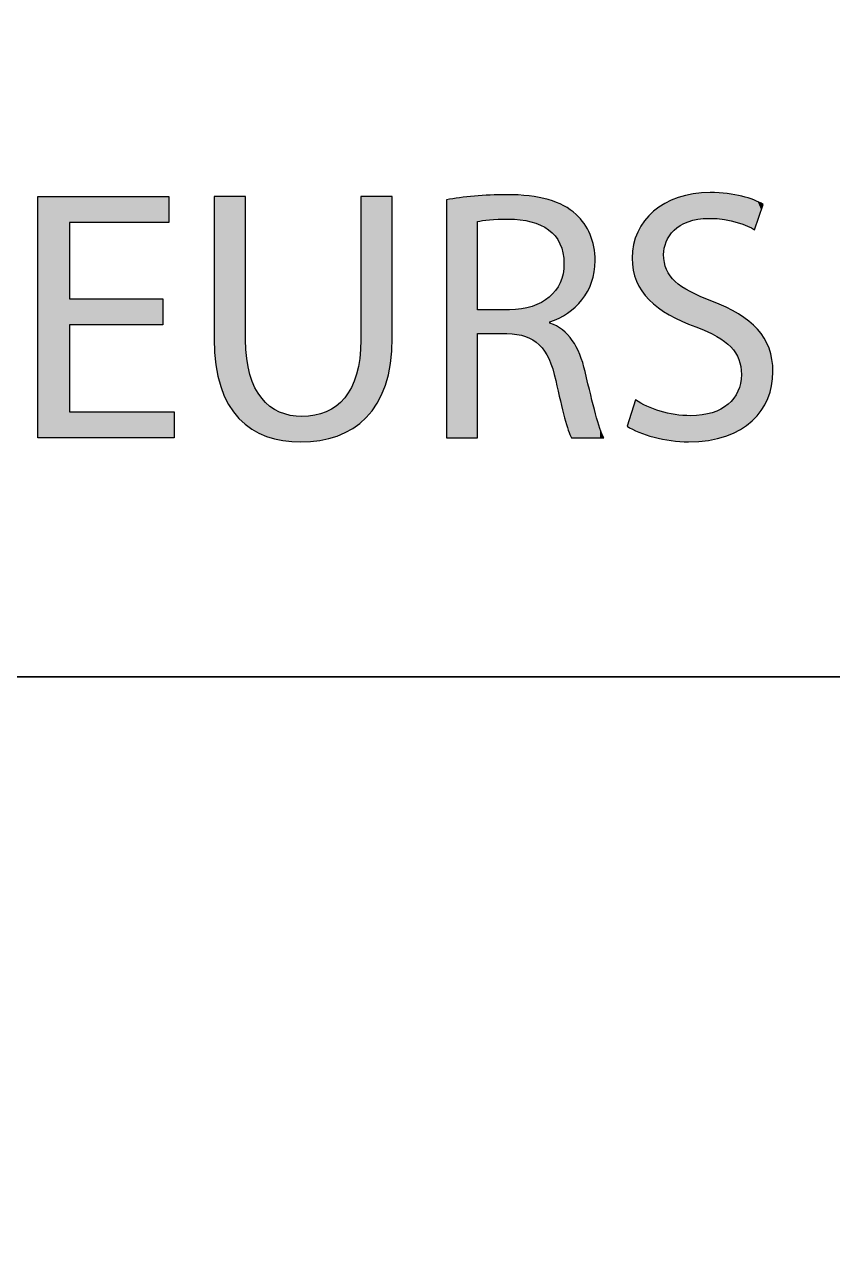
# Model space of a CAD drawing. Extents: x 0 to 360, y -268 to 0.
# Drawn here: x 184 to 190.76, y -200.81 to -190.54 of the extents above; entities that cross this region are included whole.
import ezdxf

# ---------------------------------------------------------------- set-up
doc = ezdxf.new("R2010")
doc.units = 0
doc.layers.add('LAYER_1', color=7, linetype='CONTINUOUS')

# ---------------------------------------------------------------- blocks, each defined once
blk = doc.blocks.new('*U298')
at = {"layer": 'LAYER_1', "color": 250, "extrusion": (0, 0, -1)}
for points in [[(-184.111, -194), (-184.111, -191.979), (-184.375, -194)], [(-184.375, -194), (-184.111, -191.979), (-184.375, -191.979)], [(-185.158, -192.198), (-185.158, -191.979), (-185.206, -192.198)], [(-185.206, -192.198), (-185.158, -191.979), (-185.206, -191.979)], [(-185.158, -194), (-185.158, -193.781), (-185.206, -194)], [(-185.206, -194), (-185.158, -193.781), (-185.206, -193.781)], [(-185.206, -194), (-185.206, -193.781), (-185.251, -194)], [(-185.251, -194), (-185.206, -193.781), (-185.251, -193.781)]]:
    blk.add_solid(points, dxfattribs=at)
at = {"layer": 'LAYER_1', "color": 250}
for points in [[(184.375, -192.198), (184.375, -191.979), (185.158, -192.198)], [(185.158, -192.198), (184.375, -191.979), (185.158, -191.979)], [(184.375, -193.053), (184.375, -192.837), (185.158, -193.053)], [(185.158, -193.053), (184.375, -192.837), (185.158, -192.837)], [(184.375, -194), (184.375, -193.781), (185.158, -194)], [(185.158, -194), (184.375, -193.781), (185.158, -193.781)]]:
    blk.add_solid(points, dxfattribs=at)
blk = doc.blocks.new('*U299')
at = {"layer": 'LAYER_1', "color": 250}
for points in [[(185.586, -193.17), (185.586, -191.979), (185.6, -193.388)], [(185.6, -193.388), (185.6, -191.979), (185.642, -193.57)], [(185.642, -193.57), (185.642, -191.979), (185.671, -193.649)], [(185.671, -193.649), (185.671, -191.979), (185.707, -193.72)], [(185.707, -193.72), (185.707, -191.979), (185.748, -193.782)], [(185.748, -193.782), (185.748, -191.979), (185.794, -193.838)], [(185.794, -193.838), (185.794, -191.979), (185.845, -193.885)], [(185.845, -193.885), (185.845, -191.979), (185.85, -193.889)], [(185.85, -193.889), (185.85, -193.179), (185.859, -193.896)], [(186.813, -193.872), (186.805, -193.313), (186.813, -193.179)], [(185.859, -193.896), (185.859, -193.335), (185.886, -193.915)], [(186.804, -193.88), (186.778, -193.466), (186.804, -193.334)], [(186.805, -193.879), (186.804, -193.334), (186.805, -193.313)], [(185.886, -193.915), (185.886, -193.469), (185.901, -193.926)], [(186.778, -193.898), (186.747, -193.548), (186.778, -193.466)], [(185.901, -193.926), (185.901, -193.508), (185.928, -193.939)], [(185.928, -193.939), (185.928, -193.579), (185.985, -193.967)], [(186.735, -193.926), (186.678, -193.666), (186.735, -193.577)], [(186.747, -193.921), (186.735, -193.577), (186.747, -193.548)], [(185.985, -193.967), (185.985, -193.668), (186.024, -193.987)], [(186.678, -193.954), (186.616, -193.725), (186.678, -193.666)], [(186.024, -193.987), (186.024, -193.707), (186.054, -193.994)], [(186.054, -193.994), (186.054, -193.736), (186.134, -194.015)], [(186.134, -194.015), (186.134, -193.783), (186.162, -194.022)], [(186.523, -194.008), (186.471, -193.798), (186.523, -193.782)], [(186.607, -193.986), (186.523, -193.782), (186.607, -193.734)], [(186.616, -193.984), (186.607, -193.734), (186.616, -193.725)], [(186.162, -194.022), (186.162, -193.792), (186.224, -194.026)], [(186.224, -194.026), (186.224, -193.811), (186.312, -194.033)], [(186.428, -194.024), (186.321, -193.82), (186.428, -193.811)], [(186.471, -194.021), (186.428, -193.811), (186.471, -193.798)]]:
    blk.add_solid(points, dxfattribs=at)
at = {"layer": 'LAYER_1', "color": 250, "extrusion": (0, 0, -1)}
for points in [[(-185.6, -193.388), (-185.586, -191.979), (-185.6, -191.979)], [(-185.642, -193.57), (-185.6, -191.979), (-185.642, -191.979)], [(-185.671, -193.649), (-185.642, -191.979), (-185.671, -191.979)], [(-185.707, -193.72), (-185.671, -191.979), (-185.707, -191.979)], [(-185.748, -193.782), (-185.707, -191.979), (-185.748, -191.979)], [(-185.794, -193.838), (-185.748, -191.979), (-185.794, -191.979)], [(-185.845, -193.885), (-185.794, -191.979), (-185.845, -191.979)], [(-185.85, -193.889), (-185.845, -191.979), (-185.85, -191.979)], [(-186.813, -193.872), (-186.813, -191.979), (-186.859, -193.83)], [(-186.859, -193.83), (-186.813, -191.979), (-186.859, -191.979)], [(-186.859, -193.83), (-186.859, -191.979), (-186.907, -193.773)], [(-186.907, -193.773), (-186.859, -191.979), (-186.907, -191.979)], [(-186.907, -193.773), (-186.907, -191.979), (-186.95, -193.709)], [(-186.95, -193.709), (-186.907, -191.979), (-186.95, -191.979)], [(-186.95, -193.709), (-186.95, -191.979), (-186.988, -193.638)], [(-186.988, -193.638), (-186.95, -191.979), (-186.988, -191.979)], [(-186.988, -193.638), (-186.988, -191.979), (-187.019, -193.559)], [(-187.019, -193.559), (-186.988, -191.979), (-187.019, -191.979)], [(-187.019, -193.559), (-187.019, -191.979), (-187.044, -193.472)], [(-187.044, -193.472), (-187.019, -191.979), (-187.044, -191.979)], [(-187.044, -193.472), (-187.044, -191.979), (-187.062, -193.376)], [(-187.062, -193.376), (-187.044, -191.979), (-187.062, -191.979)], [(-187.062, -193.376), (-187.062, -191.979), (-187.077, -193.161)], [(-187.077, -193.161), (-187.062, -191.979), (-187.077, -191.979)], [(-185.859, -193.896), (-185.85, -193.179), (-185.859, -193.335)], [(-185.886, -193.915), (-185.859, -193.335), (-185.886, -193.469)], [(-186.804, -193.88), (-186.804, -193.334), (-186.805, -193.879)], [(-186.805, -193.879), (-186.805, -193.313), (-186.813, -193.872)], [(-185.901, -193.926), (-185.886, -193.469), (-185.901, -193.508)], [(-186.778, -193.898), (-186.778, -193.466), (-186.804, -193.88)], [(-185.928, -193.939), (-185.901, -193.508), (-185.928, -193.579)], [(-185.985, -193.967), (-185.928, -193.579), (-185.985, -193.668)], [(-186.735, -193.926), (-186.735, -193.577), (-186.747, -193.921)], [(-186.747, -193.921), (-186.747, -193.548), (-186.778, -193.898)], [(-186.024, -193.987), (-185.985, -193.668), (-186.024, -193.707)], [(-186.678, -193.954), (-186.678, -193.666), (-186.735, -193.926)], [(-186.054, -193.994), (-186.024, -193.707), (-186.054, -193.736)], [(-186.134, -194.015), (-186.054, -193.736), (-186.134, -193.783)], [(-186.162, -194.022), (-186.134, -193.783), (-186.162, -193.792)], [(-186.523, -194.008), (-186.523, -193.782), (-186.607, -193.986)], [(-186.607, -193.986), (-186.607, -193.734), (-186.616, -193.984)], [(-186.616, -193.984), (-186.616, -193.725), (-186.678, -193.954)], [(-186.224, -194.026), (-186.162, -193.792), (-186.224, -193.811)], [(-186.312, -194.033), (-186.224, -193.811), (-186.312, -193.819)], [(-186.312, -194.033), (-186.312, -193.819), (-186.321, -194.032)], [(-186.321, -194.032), (-186.312, -193.819), (-186.321, -193.82)], [(-186.321, -194.032), (-186.321, -193.82), (-186.428, -194.024)], [(-186.428, -194.024), (-186.428, -193.811), (-186.471, -194.021)], [(-186.471, -194.021), (-186.471, -193.798), (-186.523, -194.008)]]:
    blk.add_solid(points, dxfattribs=at)
blk = doc.blocks.new('*U300')
at = {"layer": 'LAYER_1', "color": 250}
for points in [[(187.763, -194), (187.53, -192.006), (187.763, -191.976)], [(187.79, -194), (187.763, -191.976), (187.79, -191.975)], [(187.832, -192.181), (187.79, -191.975), (187.832, -191.973)], [(187.889, -192.174), (187.832, -191.973), (187.889, -191.971)], [(187.961, -192.17), (187.889, -191.971), (187.961, -191.967)], [(188.03, -192.169), (187.961, -191.967), (188.03, -191.964)], [(188.048, -192.168), (188.048, -191.965), (188.057, -192.169)], [(188.057, -192.169), (188.057, -191.966), (188.108, -192.172)], [(188.108, -192.172), (188.108, -191.968), (188.12, -192.172)], [(188.12, -192.172), (188.12, -191.969), (188.147, -192.174)], [(188.147, -192.174), (188.147, -191.971), (188.157, -192.175)], [(188.157, -192.175), (188.157, -191.971), (188.192, -192.18)], [(188.192, -192.18), (188.192, -191.973), (188.194, -192.181)], [(188.194, -192.181), (188.194, -191.973), (188.203, -192.183)], [(188.203, -192.183), (188.203, -191.974), (188.222, -192.187)], [(188.222, -192.187), (188.222, -191.975), (188.237, -192.19)], [(188.237, -192.19), (188.237, -191.977), (188.246, -192.193)], [(188.246, -192.193), (188.246, -191.979), (188.254, -192.195)], [(188.254, -192.195), (188.254, -191.981), (188.278, -192.203)], [(188.278, -192.203), (188.278, -191.985), (188.287, -192.206)], [(188.287, -192.206), (188.287, -191.987), (188.307, -192.214)], [(188.307, -192.214), (188.307, -191.991), (188.317, -192.218)], [(188.317, -192.218), (188.317, -191.993), (188.324, -192.222)], [(188.324, -192.222), (188.324, -191.994), (188.351, -192.236)], [(188.351, -192.236), (188.351, -192), (188.352, -192.237)], [(188.352, -192.237), (188.352, -192), (188.358, -192.241)], [(188.358, -192.241), (188.358, -192.001), (188.381, -192.256)], [(188.381, -192.256), (188.381, -192.005), (188.384, -192.258)], [(188.384, -192.258), (188.384, -192.007), (188.389, -192.262)], [(188.389, -192.262), (188.389, -192.008), (188.39, -192.263)], [(188.39, -192.263), (188.39, -192.009), (188.396, -192.268)], [(188.396, -192.268), (188.396, -192.011), (188.413, -192.282)], [(188.413, -192.282), (188.413, -192.018), (188.418, -192.287)], [(188.418, -192.287), (188.418, -192.02), (188.419, -192.289)], [(188.419, -192.289), (188.419, -192.02), (188.439, -192.31)], [(188.439, -192.31), (188.439, -192.028), (188.442, -192.315)], [(188.442, -192.315), (188.442, -192.03), (188.444, -192.317)], [(188.444, -192.317), (188.444, -192.03), (188.451, -192.326)], [(188.451, -192.326), (188.451, -192.033), (188.461, -192.341)], [(188.461, -192.341), (188.461, -192.037), (188.464, -192.345)], [(188.464, -192.345), (188.464, -192.038), (188.473, -192.362)], [(188.473, -192.362), (188.473, -192.042), (188.479, -192.375)], [(188.479, -192.375), (188.479, -192.044), (188.481, -192.379)], [(188.481, -192.379), (188.481, -192.045), (188.494, -192.412)], [(188.494, -192.412), (188.494, -192.05), (188.495, -192.416)], [(188.495, -192.416), (188.495, -192.05), (188.5, -192.434)], [(188.5, -192.434), (188.5, -192.052), (188.505, -192.452)], [(188.505, -192.452), (188.505, -192.054), (188.505, -192.456)], [(188.505, -192.456), (188.505, -192.054), (188.511, -192.496)], [(188.511, -192.496), (188.511, -192.057), (188.511, -192.496)], [(188.511, -192.496), (188.511, -192.057), (188.511, -192.499)], [(188.511, -192.499), (188.511, -192.057), (188.513, -192.543)], [(188.513, -192.973), (188.511, -192.585), (188.513, -192.543)], [(188.5, -192.981), (188.495, -192.664), (188.5, -192.646)], [(188.505, -192.978), (188.5, -192.646), (188.505, -192.628)], [(188.511, -192.974), (188.505, -192.626), (188.511, -192.587)], [(188.505, -192.978), (188.505, -192.628), (188.505, -192.626)], [(188.511, -192.974), (188.511, -192.586), (188.511, -192.585)], [(188.511, -192.974), (188.511, -192.587), (188.511, -192.586)], [(188.444, -193.009), (188.442, -192.766), (188.444, -192.763)], [(188.451, -193.006), (188.444, -192.763), (188.451, -192.754)], [(188.461, -193.002), (188.451, -192.754), (188.461, -192.738)], [(188.464, -193), (188.461, -192.738), (188.464, -192.734)], [(188.473, -192.997), (188.464, -192.734), (188.473, -192.717)], [(188.479, -192.993), (188.473, -192.717), (188.479, -192.704)], [(188.481, -192.992), (188.479, -192.704), (188.481, -192.7)], [(188.494, -192.984), (188.481, -192.7), (188.494, -192.667)], [(188.495, -192.984), (188.494, -192.667), (188.495, -192.664)], [(188.324, -193.241), (188.317, -192.87), (188.324, -192.866)], [(188.351, -193.273), (188.324, -192.866), (188.351, -192.85)], [(188.324, -193.241), (188.324, -192.866), (188.351, -193.273)], [(188.352, -193.274), (188.351, -192.85), (188.352, -192.849)], [(188.351, -193.273), (188.351, -192.85), (188.352, -193.274)], [(188.358, -193.286), (188.352, -192.849), (188.358, -192.845)], [(188.352, -193.274), (188.352, -192.849), (188.358, -193.286)], [(188.381, -193.326), (188.358, -192.845), (188.381, -192.828)], [(188.358, -193.286), (188.358, -192.845), (188.381, -193.326)], [(188.384, -193.332), (188.381, -192.828), (188.384, -192.826)], [(188.381, -193.326), (188.381, -192.828), (188.384, -193.332)], [(188.389, -193.34), (188.384, -192.826), (188.389, -192.822)], [(188.384, -193.332), (188.384, -192.826), (188.389, -193.34)], [(188.389, -193.34), (188.389, -192.822), (188.39, -193.343)], [(188.39, -193.343), (188.389, -192.822), (188.39, -192.822)], [(188.396, -193.36), (188.39, -192.822), (188.396, -192.816)], [(188.39, -193.343), (188.39, -192.822), (188.396, -193.36)], [(188.413, -193.021), (188.396, -192.816), (188.413, -192.799)], [(188.418, -193.02), (188.413, -192.799), (188.418, -192.795)], [(188.419, -193.019), (188.418, -192.795), (188.419, -192.793)], [(188.439, -193.011), (188.419, -192.793), (188.439, -192.77)], [(188.442, -193.009), (188.439, -192.77), (188.442, -192.766)], [(188.036, -193.125), (188.036, -192.927), (188.048, -193.126)], [(188.048, -193.126), (188.048, -192.927), (188.057, -193.127)], [(188.108, -193.132), (188.057, -192.927), (188.108, -192.925)], [(188.057, -193.127), (188.057, -192.927), (188.108, -193.132)], [(188.12, -193.133), (188.108, -192.925), (188.12, -192.924)], [(188.108, -193.132), (188.108, -192.925), (188.12, -193.133)], [(188.147, -193.14), (188.12, -192.924), (188.147, -192.921)], [(188.12, -193.133), (188.12, -192.924), (188.147, -193.14)], [(188.157, -193.142), (188.147, -192.921), (188.157, -192.92)], [(188.147, -193.14), (188.147, -192.921), (188.157, -193.142)], [(188.192, -193.151), (188.157, -192.92), (188.192, -192.913)], [(188.157, -193.142), (188.157, -192.92), (188.192, -193.151)], [(188.192, -193.151), (188.192, -192.913), (188.194, -193.152)], [(188.194, -193.152), (188.192, -192.913), (188.194, -192.913)], [(188.203, -193.156), (188.194, -192.913), (188.203, -192.911)], [(188.194, -193.152), (188.194, -192.913), (188.203, -193.156)], [(188.222, -193.165), (188.203, -192.911), (188.222, -192.906)], [(188.203, -193.156), (188.203, -192.911), (188.222, -193.165)], [(188.237, -193.172), (188.222, -192.906), (188.237, -192.902)], [(188.222, -193.165), (188.222, -192.906), (188.237, -193.172)], [(188.246, -193.176), (188.237, -192.902), (188.246, -192.899)], [(188.237, -193.172), (188.237, -192.902), (188.246, -193.176)], [(188.254, -193.18), (188.246, -192.899), (188.254, -192.897)], [(188.246, -193.176), (188.246, -192.899), (188.254, -193.18)], [(188.278, -193.198), (188.254, -192.897), (188.278, -192.887)], [(188.254, -193.18), (188.254, -192.897), (188.278, -193.198)], [(188.287, -193.205), (188.278, -192.887), (188.287, -192.884)], [(188.278, -193.198), (188.278, -192.887), (188.287, -193.205)], [(188.307, -193.22), (188.287, -192.884), (188.307, -192.875)], [(188.287, -193.205), (188.287, -192.884), (188.307, -193.22)], [(188.317, -193.232), (188.307, -192.875), (188.317, -192.87)], [(188.307, -193.22), (188.307, -192.875), (188.317, -193.232)], [(188.317, -193.232), (188.317, -192.87), (188.324, -193.241)], [(188.396, -193.36), (188.396, -193.038), (188.413, -193.405)], [(188.413, -193.405), (188.413, -193.046), (188.418, -193.417)], [(188.418, -193.417), (188.418, -193.048), (188.419, -193.421)], [(188.419, -193.421), (188.419, -193.048), (188.439, -193.497)], [(188.439, -193.497), (188.439, -193.057), (188.442, -193.511)], [(188.442, -193.511), (188.442, -193.059), (188.444, -193.518)], [(188.444, -193.518), (188.444, -193.059), (188.451, -193.545)], [(188.451, -193.545), (188.451, -193.062), (188.461, -193.589)], [(188.461, -193.589), (188.461, -193.069), (188.464, -193.6)], [(188.464, -193.6), (188.464, -193.071), (188.473, -193.638)], [(188.473, -193.638), (188.473, -193.077), (188.479, -193.667)], [(188.479, -193.667), (188.479, -193.081), (188.481, -193.675)], [(188.481, -193.675), (188.481, -193.082), (188.494, -193.729)], [(188.494, -193.729), (188.494, -193.091), (188.495, -193.734)], [(188.495, -193.734), (188.495, -193.092), (188.5, -193.754)], [(188.5, -193.754), (188.5, -193.095), (188.505, -193.774)], [(188.505, -193.774), (188.505, -193.099), (188.505, -193.776)], [(188.505, -193.776), (188.505, -193.1), (188.511, -193.801)], [(188.511, -193.801), (188.511, -193.105), (188.511, -193.802)], [(188.511, -193.802), (188.511, -193.105), (188.511, -193.802)], [(188.511, -193.802), (188.511, -193.105), (188.513, -193.811)], [(188.513, -193.811), (188.513, -193.107), (188.518, -193.831)], [(188.518, -193.831), (188.518, -193.111), (188.544, -193.917)], [(188.544, -193.917), (188.544, -193.135), (188.544, -193.917)], [(188.544, -193.917), (188.544, -193.135), (188.549, -193.935)], [(188.549, -193.935), (188.549, -193.142), (188.576, -194)]]:
    blk.add_solid(points, dxfattribs=at)
at = {"layer": 'LAYER_1', "color": 250, "extrusion": (0, 0, -1)}
for points in [[(-187.53, -194), (-187.53, -192.006), (-187.763, -194)], [(-187.763, -194), (-187.763, -191.976), (-187.79, -194)], [(-187.79, -192.189), (-187.79, -191.975), (-187.832, -192.181)], [(-187.832, -192.181), (-187.832, -191.973), (-187.889, -192.174)], [(-187.889, -192.174), (-187.889, -191.971), (-187.961, -192.17)], [(-187.961, -192.17), (-187.961, -191.967), (-188.03, -192.169)], [(-188.03, -192.169), (-188.03, -191.964), (-188.036, -192.169)], [(-188.036, -192.169), (-188.03, -191.964), (-188.036, -191.965)], [(-188.036, -192.169), (-188.036, -191.965), (-188.048, -192.168)], [(-188.048, -192.168), (-188.036, -191.965), (-188.048, -191.965)], [(-188.057, -192.169), (-188.048, -191.965), (-188.057, -191.966)], [(-188.108, -192.172), (-188.057, -191.966), (-188.108, -191.968)], [(-188.12, -192.172), (-188.108, -191.968), (-188.12, -191.969)], [(-188.147, -192.174), (-188.12, -191.969), (-188.147, -191.971)], [(-188.157, -192.175), (-188.147, -191.971), (-188.157, -191.971)], [(-188.192, -192.18), (-188.157, -191.971), (-188.192, -191.973)], [(-188.194, -192.181), (-188.192, -191.973), (-188.194, -191.973)], [(-188.203, -192.183), (-188.194, -191.973), (-188.203, -191.974)], [(-188.222, -192.187), (-188.203, -191.974), (-188.222, -191.975)], [(-188.237, -192.19), (-188.222, -191.975), (-188.237, -191.977)], [(-188.246, -192.193), (-188.237, -191.977), (-188.246, -191.979)], [(-188.254, -192.195), (-188.246, -191.979), (-188.254, -191.981)], [(-188.278, -192.203), (-188.254, -191.981), (-188.278, -191.985)], [(-188.287, -192.206), (-188.278, -191.985), (-188.287, -191.987)], [(-188.307, -192.214), (-188.287, -191.987), (-188.307, -191.991)], [(-188.317, -192.218), (-188.307, -191.991), (-188.317, -191.993)], [(-188.324, -192.222), (-188.317, -191.993), (-188.324, -191.994)], [(-188.351, -192.236), (-188.324, -191.994), (-188.351, -192)], [(-188.352, -192.237), (-188.351, -192), (-188.352, -192)], [(-188.358, -192.241), (-188.352, -192), (-188.358, -192.001)], [(-188.381, -192.256), (-188.358, -192.001), (-188.381, -192.005)], [(-188.384, -192.258), (-188.381, -192.005), (-188.384, -192.007)], [(-188.389, -192.262), (-188.384, -192.007), (-188.389, -192.008)], [(-188.39, -192.263), (-188.389, -192.008), (-188.39, -192.009)], [(-188.396, -192.268), (-188.39, -192.009), (-188.396, -192.011)], [(-188.413, -192.282), (-188.396, -192.011), (-188.413, -192.018)], [(-188.418, -192.287), (-188.413, -192.018), (-188.418, -192.02)], [(-188.419, -192.289), (-188.418, -192.02), (-188.419, -192.02)], [(-188.439, -192.31), (-188.419, -192.02), (-188.439, -192.028)], [(-188.442, -192.315), (-188.439, -192.028), (-188.442, -192.03)], [(-188.444, -192.317), (-188.442, -192.03), (-188.444, -192.03)], [(-188.451, -192.326), (-188.444, -192.03), (-188.451, -192.033)], [(-188.461, -192.341), (-188.451, -192.033), (-188.461, -192.037)], [(-188.464, -192.345), (-188.461, -192.037), (-188.464, -192.038)], [(-188.473, -192.362), (-188.464, -192.038), (-188.473, -192.042)], [(-188.479, -192.375), (-188.473, -192.042), (-188.479, -192.044)], [(-188.481, -192.379), (-188.479, -192.044), (-188.481, -192.045)], [(-188.494, -192.412), (-188.481, -192.045), (-188.494, -192.05)], [(-188.495, -192.416), (-188.494, -192.05), (-188.495, -192.05)], [(-188.5, -192.434), (-188.495, -192.05), (-188.5, -192.052)], [(-188.505, -192.452), (-188.5, -192.052), (-188.505, -192.054)], [(-188.505, -192.456), (-188.505, -192.054), (-188.505, -192.054)], [(-188.511, -192.496), (-188.505, -192.054), (-188.511, -192.057)], [(-188.511, -192.496), (-188.511, -192.057), (-188.511, -192.057)], [(-188.511, -192.499), (-188.511, -192.057), (-188.511, -192.057)], [(-188.513, -192.543), (-188.511, -192.057), (-188.513, -192.058)], [(-188.513, -192.973), (-188.513, -192.058), (-188.518, -192.97)], [(-188.518, -192.97), (-188.513, -192.058), (-188.518, -192.062)], [(-188.518, -192.97), (-188.518, -192.062), (-188.544, -192.955)], [(-188.544, -192.955), (-188.518, -192.062), (-188.544, -192.08)], [(-188.544, -192.955), (-188.544, -192.08), (-188.544, -192.955)], [(-188.544, -192.955), (-188.544, -192.08), (-188.544, -192.08)], [(-188.544, -192.955), (-188.544, -192.08), (-188.549, -192.951)], [(-188.549, -192.951), (-188.544, -192.08), (-188.549, -192.083)], [(-188.549, -192.951), (-188.549, -192.083), (-188.576, -192.93)], [(-188.576, -192.93), (-188.549, -192.083), (-188.576, -192.102)], [(-188.576, -192.93), (-188.576, -192.102), (-188.582, -192.925)], [(-188.582, -192.925), (-188.576, -192.102), (-188.582, -192.107)], [(-188.582, -192.925), (-188.582, -192.107), (-188.608, -192.904)], [(-188.608, -192.904), (-188.582, -192.107), (-188.608, -192.124)], [(-188.608, -192.904), (-188.608, -192.124), (-188.615, -192.897)], [(-188.615, -192.897), (-188.608, -192.124), (-188.615, -192.129)], [(-188.615, -192.897), (-188.615, -192.129), (-188.645, -192.864)], [(-188.645, -192.864), (-188.615, -192.129), (-188.645, -192.164)], [(-188.645, -192.864), (-188.645, -192.164), (-188.664, -192.844)], [(-188.664, -192.844), (-188.645, -192.164), (-188.664, -192.185)], [(-188.664, -192.844), (-188.664, -192.185), (-188.682, -192.817)], [(-188.682, -192.817), (-188.664, -192.185), (-188.682, -192.205)], [(-188.682, -192.817), (-188.682, -192.205), (-188.69, -192.804)], [(-188.69, -192.804), (-188.682, -192.205), (-188.69, -192.221)], [(-188.69, -192.804), (-188.69, -192.221), (-188.71, -192.775)], [(-188.71, -192.775), (-188.69, -192.221), (-188.71, -192.257)], [(-188.71, -192.775), (-188.71, -192.257), (-188.731, -192.726)], [(-188.731, -192.726), (-188.71, -192.257), (-188.731, -192.297)], [(-188.731, -192.726), (-188.731, -192.297), (-188.744, -192.697)], [(-188.744, -192.697), (-188.731, -192.297), (-188.744, -192.339)], [(-188.744, -192.697), (-188.744, -192.339), (-188.763, -192.624)], [(-188.763, -192.624), (-188.744, -192.339), (-188.763, -192.401)], [(-188.763, -192.624), (-188.763, -192.401), (-188.766, -192.611)], [(-188.766, -192.611), (-188.763, -192.401), (-188.766, -192.436)], [(-188.766, -192.611), (-188.766, -192.436), (-188.774, -192.516)], [(-188.5, -192.981), (-188.5, -192.646), (-188.505, -192.978)], [(-188.505, -192.978), (-188.505, -192.626), (-188.511, -192.974)], [(-188.505, -192.978), (-188.505, -192.628), (-188.505, -192.978)], [(-188.511, -192.974), (-188.511, -192.585), (-188.513, -192.973)], [(-188.511, -192.974), (-188.511, -192.586), (-188.511, -192.974)], [(-188.511, -192.974), (-188.511, -192.587), (-188.511, -192.974)], [(-188.444, -193.009), (-188.444, -192.763), (-188.451, -193.006)], [(-188.451, -193.006), (-188.451, -192.754), (-188.461, -193.002)], [(-188.461, -193.002), (-188.461, -192.738), (-188.464, -193)], [(-188.464, -193), (-188.464, -192.734), (-188.473, -192.997)], [(-188.473, -192.997), (-188.473, -192.717), (-188.479, -192.993)], [(-188.479, -192.993), (-188.479, -192.704), (-188.481, -192.992)], [(-188.481, -192.992), (-188.481, -192.7), (-188.494, -192.984)], [(-188.494, -192.984), (-188.494, -192.667), (-188.495, -192.984)], [(-188.495, -192.984), (-188.495, -192.664), (-188.5, -192.981)], [(-188.396, -193.029), (-188.396, -192.816), (-188.413, -193.021)], [(-188.413, -193.021), (-188.413, -192.799), (-188.418, -193.02)], [(-188.418, -193.02), (-188.418, -192.795), (-188.419, -193.019)], [(-188.419, -193.019), (-188.419, -192.793), (-188.439, -193.011)], [(-188.439, -193.011), (-188.439, -192.77), (-188.442, -193.009)], [(-188.442, -193.009), (-188.442, -192.766), (-188.444, -193.009)], [(-187.79, -193.125), (-187.79, -192.927), (-187.832, -193.125)], [(-187.832, -193.125), (-187.79, -192.927), (-187.832, -192.927)], [(-187.832, -193.125), (-187.832, -192.927), (-187.889, -193.125)], [(-187.889, -193.125), (-187.832, -192.927), (-187.889, -192.927)], [(-187.889, -193.125), (-187.889, -192.927), (-187.961, -193.125)], [(-187.961, -193.125), (-187.889, -192.927), (-187.961, -192.927)], [(-187.961, -193.125), (-187.961, -192.927), (-188.03, -193.125)], [(-188.03, -193.125), (-187.961, -192.927), (-188.03, -192.927)], [(-188.03, -193.125), (-188.03, -192.927), (-188.036, -193.125)], [(-188.036, -193.125), (-188.03, -192.927), (-188.036, -192.927)], [(-188.048, -193.126), (-188.036, -192.927), (-188.048, -192.927)], [(-188.057, -193.127), (-188.048, -192.927), (-188.057, -192.927)], [(-188.413, -193.405), (-188.396, -193.038), (-188.413, -193.046)], [(-188.418, -193.417), (-188.413, -193.046), (-188.418, -193.048)], [(-188.419, -193.421), (-188.418, -193.048), (-188.419, -193.048)], [(-188.439, -193.497), (-188.419, -193.048), (-188.439, -193.057)], [(-188.442, -193.511), (-188.439, -193.057), (-188.442, -193.059)], [(-188.444, -193.518), (-188.442, -193.059), (-188.444, -193.059)], [(-188.451, -193.545), (-188.444, -193.059), (-188.451, -193.062)], [(-188.461, -193.589), (-188.451, -193.062), (-188.461, -193.069)], [(-188.464, -193.6), (-188.461, -193.069), (-188.464, -193.071)], [(-188.473, -193.638), (-188.464, -193.071), (-188.473, -193.077)], [(-188.479, -193.667), (-188.473, -193.077), (-188.479, -193.081)], [(-188.481, -193.675), (-188.479, -193.081), (-188.481, -193.082)], [(-188.494, -193.729), (-188.481, -193.082), (-188.494, -193.091)], [(-188.495, -193.734), (-188.494, -193.091), (-188.495, -193.092)], [(-188.5, -193.754), (-188.495, -193.092), (-188.5, -193.095)], [(-188.505, -193.774), (-188.5, -193.095), (-188.505, -193.099)], [(-188.505, -193.776), (-188.505, -193.099), (-188.505, -193.1)], [(-188.511, -193.801), (-188.505, -193.1), (-188.511, -193.105)], [(-188.511, -193.802), (-188.511, -193.105), (-188.511, -193.105)], [(-188.511, -193.802), (-188.511, -193.105), (-188.511, -193.105)], [(-188.513, -193.811), (-188.511, -193.105), (-188.513, -193.107)], [(-188.518, -193.831), (-188.513, -193.107), (-188.518, -193.111)], [(-188.544, -193.917), (-188.518, -193.111), (-188.544, -193.135)], [(-188.544, -193.917), (-188.544, -193.135), (-188.544, -193.135)], [(-188.549, -193.935), (-188.544, -193.135), (-188.549, -193.142)], [(-188.576, -194), (-188.549, -193.142), (-188.576, -193.175)], [(-188.576, -194), (-188.576, -193.175), (-188.582, -194)], [(-188.582, -194), (-188.576, -193.175), (-188.582, -193.183)], [(-188.582, -194), (-188.582, -193.183), (-188.608, -194)], [(-188.608, -194), (-188.582, -193.183), (-188.608, -193.231)], [(-188.608, -194), (-188.608, -193.231), (-188.615, -194)], [(-188.615, -194), (-188.608, -193.231), (-188.615, -193.244)], [(-188.615, -194), (-188.615, -193.244), (-188.645, -194)], [(-188.645, -194), (-188.615, -193.244), (-188.645, -193.301)], [(-188.645, -194), (-188.645, -193.301), (-188.664, -194)], [(-188.664, -194), (-188.645, -193.301), (-188.664, -193.36)], [(-188.664, -194), (-188.664, -193.36), (-188.682, -194)], [(-188.682, -194), (-188.664, -193.36), (-188.682, -193.417)], [(-188.682, -194), (-188.682, -193.417), (-188.69, -194)], [(-188.69, -194), (-188.682, -193.417), (-188.69, -193.445)], [(-188.69, -194), (-188.69, -193.445), (-188.71, -194)], [(-188.71, -194), (-188.69, -193.445), (-188.71, -193.524)], [(-188.71, -194), (-188.71, -193.524), (-188.731, -194)], [(-188.731, -194), (-188.71, -193.524), (-188.731, -193.613)], [(-188.731, -194), (-188.731, -193.613), (-188.744, -194)], [(-188.744, -194), (-188.731, -193.613), (-188.744, -193.666)], [(-188.744, -194), (-188.744, -193.666), (-188.763, -194)], [(-188.763, -194), (-188.744, -193.666), (-188.763, -193.741)], [(-188.763, -194), (-188.763, -193.741), (-188.766, -194)], [(-188.766, -194), (-188.763, -193.741), (-188.766, -193.755)], [(-188.766, -194), (-188.766, -193.755), (-188.774, -194)], [(-188.774, -194), (-188.766, -193.755), (-188.774, -193.786)], [(-188.774, -194), (-188.774, -193.786), (-188.777, -194)], [(-188.777, -194), (-188.774, -193.786), (-188.777, -193.799)], [(-188.777, -194), (-188.777, -193.799), (-188.813, -194)], [(-188.813, -194), (-188.777, -193.799), (-188.813, -193.92)], [(-188.813, -194), (-188.813, -193.92), (-188.846, -194)]]:
    blk.add_solid(points, dxfattribs=at)
blk = doc.blocks.new('*U301')
at = {"layer": 'LAYER_1', "color": 250}
for points in [[(189.347, -192.939), (189.319, -192.064), (189.347, -192.044)], [(189.352, -192.412), (189.347, -192.044), (189.352, -192.041)], [(189.353, -192.41), (189.352, -192.041), (189.353, -192.04)], [(189.357, -192.395), (189.353, -192.04), (189.357, -192.037)], [(189.368, -192.36), (189.357, -192.037), (189.368, -192.032)], [(189.37, -192.354), (189.368, -192.032), (189.37, -192.031)], [(189.394, -192.31), (189.37, -192.031), (189.394, -192.021)], [(189.395, -192.309), (189.394, -192.021), (189.395, -192.02)], [(189.4, -192.302), (189.395, -192.02), (189.4, -192.018)], [(189.409, -192.291), (189.4, -192.018), (189.409, -192.014)], [(189.434, -192.262), (189.409, -192.014), (189.434, -192.003)], [(189.442, -192.255), (189.434, -192.003), (189.442, -191.999)], [(189.443, -192.255), (189.442, -191.999), (189.443, -191.999)], [(189.468, -192.235), (189.443, -191.999), (189.468, -191.988)], [(189.486, -192.222), (189.468, -191.988), (189.486, -191.984)], [(189.499, -192.216), (189.486, -191.984), (189.499, -191.981)], [(189.552, -192.19), (189.499, -191.981), (189.552, -191.968)], [(189.499, -192.216), (189.499, -191.981), (189.499, -191.981)], [(189.556, -192.189), (189.552, -191.968), (189.556, -191.967)], [(189.568, -192.186), (189.556, -191.967), (189.568, -191.964)], [(189.574, -192.184), (189.568, -191.964), (189.574, -191.962)], [(189.595, -192.179), (189.574, -191.962), (189.595, -191.957)], [(189.616, -192.174), (189.595, -191.957), (189.616, -191.956)], [(189.632, -192.17), (189.616, -191.956), (189.632, -191.954)], [(189.669, -192.167), (189.632, -191.954), (189.669, -191.951)], [(189.724, -192.163), (189.669, -191.951), (189.724, -191.947)], [(189.727, -192.162), (189.724, -191.947), (189.727, -191.947)], [(189.736, -192.163), (189.727, -191.947), (189.736, -191.946)], [(189.727, -192.162), (189.727, -191.947), (189.736, -192.163)], [(189.736, -192.163), (189.736, -191.946), (189.749, -192.164)], [(189.749, -192.164), (189.749, -191.947), (189.753, -192.164)], [(189.753, -192.164), (189.753, -191.947), (189.791, -192.167)], [(189.791, -192.167), (189.791, -191.95), (189.826, -192.17)], [(189.826, -192.17), (189.826, -191.952), (189.855, -192.172)], [(189.855, -192.172), (189.855, -191.953), (189.857, -192.172)], [(189.857, -192.172), (189.857, -191.953), (189.868, -192.175)], [(189.868, -192.175), (189.868, -191.954), (189.869, -192.175)], [(189.869, -192.175), (189.869, -191.954), (189.879, -192.177)], [(189.879, -192.177), (189.879, -191.955), (189.886, -192.179)], [(189.886, -192.179), (189.886, -191.956), (189.909, -192.184)], [(189.909, -192.184), (189.909, -191.96), (189.934, -192.189)], [(189.934, -192.189), (189.934, -191.965), (189.949, -192.193)], [(189.949, -192.193), (189.949, -191.967), (189.963, -192.196)], [(189.963, -192.196), (189.963, -191.97), (189.969, -192.198)], [(189.969, -192.198), (189.969, -191.971), (189.973, -192.199)], [(189.973, -192.199), (189.973, -191.972), (189.976, -192.201)], [(189.976, -192.201), (189.976, -191.972), (189.989, -192.205)], [(189.989, -192.205), (189.989, -191.974), (189.99, -192.206)], [(189.99, -192.206), (189.99, -191.975), (189.992, -192.206)], [(189.992, -192.206), (189.992, -191.975), (189.997, -192.208)], [(189.997, -192.208), (189.997, -191.976), (190.002, -192.21)], [(190.002, -192.21), (190.002, -191.977), (190.048, -192.227)], [(190.048, -192.227), (190.048, -191.991), (190.061, -192.234)], [(190.061, -192.234), (190.061, -191.995), (190.088, -192.247)], [(190.088, -192.247), (190.088, -192.004), (190.103, -192.255)], [(190.103, -192.255), (190.103, -192.008), (190.108, -192.258)], [(189.226, -192.844), (189.207, -192.162), (189.226, -192.141)], [(189.262, -192.875), (189.226, -192.141), (189.262, -192.103)], [(189.226, -192.844), (189.226, -192.141), (189.262, -192.875)], [(189.266, -192.879), (189.262, -192.103), (189.266, -192.1)], [(189.262, -192.875), (189.262, -192.103), (189.266, -192.879)], [(189.303, -192.91), (189.266, -192.1), (189.303, -192.075)], [(189.266, -192.879), (189.266, -192.1), (189.303, -192.91)], [(189.319, -192.92), (189.303, -192.075), (189.319, -192.064)], [(189.303, -192.91), (189.303, -192.075), (189.319, -192.92)], [(189.319, -192.92), (189.319, -192.064), (189.347, -192.939)], [(189.165, -192.769), (189.14, -192.26), (189.165, -192.218)], [(189.186, -192.795), (189.165, -192.218), (189.186, -192.183)], [(189.165, -192.769), (189.165, -192.218), (189.186, -192.795)], [(189.207, -192.82), (189.186, -192.183), (189.207, -192.162)], [(189.186, -192.795), (189.186, -192.183), (189.207, -192.82)], [(189.207, -192.82), (189.207, -192.162), (189.226, -192.844)], [(189.11, -192.654), (189.095, -192.381), (189.11, -192.337)], [(189.12, -192.687), (189.11, -192.337), (189.12, -192.306)], [(189.11, -192.654), (189.11, -192.337), (189.12, -192.687)], [(189.13, -192.705), (189.12, -192.306), (189.13, -192.277)], [(189.12, -192.687), (189.12, -192.306), (189.13, -192.705)], [(189.14, -192.723), (189.13, -192.277), (189.14, -192.26)], [(189.13, -192.705), (189.13, -192.277), (189.14, -192.723)], [(189.14, -192.723), (189.14, -192.26), (189.165, -192.769)], [(189.092, -192.596), (189.083, -192.495), (189.092, -192.406)], [(189.095, -192.604), (189.092, -192.406), (189.095, -192.381)], [(189.092, -192.596), (189.092, -192.406), (189.095, -192.604)], [(189.095, -192.604), (189.095, -192.381), (189.11, -192.654)], [(189.347, -192.939), (189.347, -192.465), (189.352, -192.942)], [(189.352, -192.942), (189.352, -192.523), (189.353, -192.943)], [(189.353, -192.943), (189.353, -192.532), (189.357, -192.945)], [(189.357, -192.945), (189.357, -192.546), (189.368, -192.952)], [(189.368, -192.952), (189.368, -192.581), (189.37, -192.954)], [(189.37, -192.954), (189.37, -192.59), (189.394, -192.97)], [(189.394, -192.97), (189.394, -192.632), (189.395, -192.97)], [(189.395, -192.97), (189.395, -192.633), (189.4, -192.973)], [(189.4, -192.973), (189.4, -192.643), (189.409, -192.977)], [(189.409, -192.977), (189.409, -192.652), (189.434, -192.99)], [(189.434, -192.99), (189.434, -192.68), (189.442, -192.994)], [(189.442, -192.994), (189.442, -192.689), (189.443, -192.995)], [(189.443, -192.995), (189.443, -192.69), (189.468, -193.008)], [(189.468, -193.008), (189.468, -192.71), (189.486, -193.016)], [(189.486, -193.016), (189.486, -192.724), (189.499, -193.023)], [(189.499, -193.023), (189.499, -192.734), (189.499, -193.023)], [(189.499, -193.023), (189.499, -192.734), (189.552, -193.044)], [(189.552, -193.044), (189.552, -192.765), (189.556, -193.046)], [(189.556, -193.046), (189.556, -192.768), (189.568, -193.051)], [(189.568, -193.051), (189.568, -192.775), (189.574, -193.054)], [(189.574, -193.054), (189.574, -192.778), (189.595, -193.062)], [(189.595, -193.062), (189.595, -192.787), (189.616, -193.071)], [(189.616, -193.071), (189.616, -192.796), (189.632, -193.078)], [(189.632, -193.078), (189.632, -192.803), (189.669, -193.095)], [(189.669, -193.095), (189.669, -192.82), (189.724, -193.119)], [(189.724, -193.119), (189.724, -192.844), (189.727, -193.121)], [(189.727, -193.121), (189.727, -192.845), (189.736, -193.125)], [(189.736, -193.125), (189.736, -192.849), (189.749, -193.131)], [(189.749, -193.131), (189.749, -192.855), (189.753, -193.133)], [(189.753, -193.133), (189.753, -192.857), (189.791, -193.15)], [(189.791, -193.15), (189.791, -192.873), (189.826, -193.172)], [(189.826, -193.172), (189.826, -192.888), (189.855, -193.192)], [(189.855, -193.192), (189.855, -192.9), (189.857, -193.193)], [(189.857, -193.193), (189.857, -192.901), (189.868, -193.202)], [(189.868, -193.202), (189.868, -192.906), (189.869, -193.203)], [(189.869, -193.203), (189.869, -192.906), (189.879, -193.212)], [(189.879, -193.212), (189.879, -192.912), (189.886, -193.218)], [(189.886, -193.218), (189.886, -192.915), (189.909, -193.239)], [(189.909, -193.239), (189.909, -192.928), (189.934, -193.27)], [(189.934, -193.27), (189.934, -192.941), (189.949, -193.288)], [(189.949, -193.288), (189.949, -192.949), (189.963, -193.317)], [(189.963, -193.317), (189.963, -192.956), (189.969, -193.328)], [(189.969, -193.328), (189.969, -192.959), (189.973, -193.336)], [(189.973, -193.336), (189.973, -192.962), (189.976, -193.343)], [(189.976, -193.343), (189.976, -192.964), (189.989, -193.391)], [(189.989, -193.391), (189.989, -192.973), (189.99, -193.395)], [(189.99, -193.395), (189.99, -192.974), (189.992, -193.403)], [(189.992, -193.403), (189.992, -192.975), (189.997, -193.47)], [(189.997, -193.924), (189.992, -193.522), (189.997, -193.47)], [(189.989, -193.93), (189.976, -193.586), (189.989, -193.547)], [(189.99, -193.929), (189.989, -193.547), (189.99, -193.543)], [(189.992, -193.928), (189.99, -193.543), (189.992, -193.522)], [(189.11, -193.937), (189.095, -193.73), (189.11, -193.682)], [(189.11, -193.937), (189.11, -193.682), (189.12, -193.942)], [(189.12, -193.942), (189.12, -193.688), (189.13, -193.947)], [(189.934, -193.955), (189.909, -193.694), (189.934, -193.668)], [(189.949, -193.949), (189.934, -193.668), (189.949, -193.643)], [(189.963, -193.942), (189.949, -193.643), (189.963, -193.619)], [(189.969, -193.94), (189.963, -193.619), (189.969, -193.609)], [(189.973, -193.938), (189.969, -193.609), (189.973, -193.597)], [(189.976, -193.936), (189.973, -193.597), (189.976, -193.586)], [(189.083, -193.923), (189.041, -193.902), (189.083, -193.768)], [(189.092, -193.928), (189.083, -193.768), (189.092, -193.738)], [(189.083, -193.923), (189.083, -193.768), (189.092, -193.928)], [(189.095, -193.929), (189.092, -193.738), (189.095, -193.73)], [(189.092, -193.928), (189.092, -193.738), (189.095, -193.929)], [(189.095, -193.929), (189.095, -193.73), (189.11, -193.937)], [(189.13, -193.947), (189.13, -193.693), (189.14, -193.952)], [(189.14, -193.952), (189.14, -193.699), (189.165, -193.961)], [(189.165, -193.961), (189.165, -193.712), (189.186, -193.968)], [(189.186, -193.968), (189.186, -193.724), (189.207, -193.974)], [(189.207, -193.974), (189.207, -193.735), (189.226, -193.981)], [(189.226, -193.981), (189.226, -193.742), (189.262, -193.993)], [(189.262, -193.993), (189.262, -193.756), (189.266, -193.994)], [(189.266, -193.994), (189.266, -193.757), (189.303, -194.001)], [(189.303, -194.001), (189.303, -193.771), (189.319, -194.005)], [(189.319, -194.005), (189.319, -193.777), (189.347, -194.01)], [(189.347, -194.01), (189.347, -193.783), (189.352, -194.011)], [(189.352, -194.011), (189.352, -193.784), (189.353, -194.011)], [(189.353, -194.011), (189.353, -193.784), (189.357, -194.012)], [(189.357, -194.012), (189.357, -193.785), (189.368, -194.014)], [(189.368, -194.014), (189.368, -193.788), (189.37, -194.015)], [(189.37, -194.015), (189.37, -193.788), (189.394, -194.02)], [(189.749, -194.015), (189.736, -193.793), (189.749, -193.79)], [(189.753, -194.014), (189.749, -193.79), (189.753, -193.789)], [(189.791, -194.004), (189.753, -193.789), (189.791, -193.773)], [(189.826, -193.996), (189.791, -193.773), (189.826, -193.759)], [(189.855, -193.989), (189.826, -193.759), (189.855, -193.739)], [(189.857, -193.988), (189.855, -193.739), (189.857, -193.738)], [(189.868, -193.986), (189.857, -193.738), (189.868, -193.731)], [(189.869, -193.985), (189.868, -193.731), (189.869, -193.73)], [(189.879, -193.98), (189.869, -193.73), (189.879, -193.723)], [(189.886, -193.977), (189.879, -193.723), (189.886, -193.718)], [(189.909, -193.967), (189.886, -193.718), (189.909, -193.694)], [(189.394, -194.02), (189.394, -193.793), (189.395, -194.02)], [(189.395, -194.02), (189.395, -193.794), (189.4, -194.021)], [(189.4, -194.021), (189.4, -193.795), (189.409, -194.023)], [(189.409, -194.023), (189.409, -193.797), (189.434, -194.024)], [(189.434, -194.024), (189.434, -193.802), (189.442, -194.025)], [(189.442, -194.025), (189.442, -193.804), (189.443, -194.025)], [(189.443, -194.025), (189.443, -193.804), (189.468, -194.027)], [(189.468, -194.027), (189.468, -193.806), (189.486, -194.028)], [(189.486, -194.028), (189.486, -193.808), (189.499, -194.029)], [(189.499, -194.029), (189.499, -193.809), (189.499, -194.029)], [(189.499, -194.029), (189.499, -193.809), (189.552, -194.033)], [(189.552, -194.033), (189.552, -193.813), (189.556, -194.033)], [(189.595, -194.03), (189.574, -193.814), (189.595, -193.813)], [(189.616, -194.029), (189.595, -193.813), (189.616, -193.811)], [(189.632, -194.028), (189.616, -193.811), (189.632, -193.81)], [(189.669, -194.025), (189.632, -193.81), (189.669, -193.808)], [(189.724, -194.021), (189.669, -193.808), (189.724, -193.796)], [(189.727, -194.02), (189.724, -193.796), (189.727, -193.795)], [(189.736, -194.018), (189.727, -193.795), (189.736, -193.793)]]:
    blk.add_solid(points, dxfattribs=at)
at = {"layer": 'LAYER_1', "color": 250, "extrusion": (0, 0, -1)}
for points in [[(-189.347, -192.465), (-189.347, -192.044), (-189.352, -192.412)], [(-189.352, -192.412), (-189.352, -192.041), (-189.353, -192.41)], [(-189.353, -192.41), (-189.353, -192.04), (-189.357, -192.395)], [(-189.357, -192.395), (-189.357, -192.037), (-189.368, -192.36)], [(-189.368, -192.36), (-189.368, -192.032), (-189.37, -192.354)], [(-189.37, -192.354), (-189.37, -192.031), (-189.394, -192.31)], [(-189.394, -192.31), (-189.394, -192.021), (-189.395, -192.309)], [(-189.395, -192.309), (-189.395, -192.02), (-189.4, -192.302)], [(-189.4, -192.302), (-189.4, -192.018), (-189.409, -192.291)], [(-189.409, -192.291), (-189.409, -192.014), (-189.434, -192.262)], [(-189.434, -192.262), (-189.434, -192.003), (-189.442, -192.255)], [(-189.442, -192.255), (-189.442, -191.999), (-189.443, -192.255)], [(-189.443, -192.255), (-189.443, -191.999), (-189.468, -192.235)], [(-189.468, -192.235), (-189.468, -191.988), (-189.486, -192.222)], [(-189.486, -192.222), (-189.486, -191.984), (-189.499, -192.216)], [(-189.499, -192.216), (-189.499, -191.981), (-189.499, -192.216)], [(-189.499, -192.216), (-189.499, -191.981), (-189.552, -192.19)], [(-189.552, -192.19), (-189.552, -191.968), (-189.556, -192.189)], [(-189.556, -192.189), (-189.556, -191.967), (-189.568, -192.186)], [(-189.568, -192.186), (-189.568, -191.964), (-189.574, -192.184)], [(-189.574, -192.184), (-189.574, -191.962), (-189.595, -192.179)], [(-189.595, -192.179), (-189.595, -191.957), (-189.616, -192.174)], [(-189.616, -192.174), (-189.616, -191.956), (-189.632, -192.17)], [(-189.632, -192.17), (-189.632, -191.954), (-189.669, -192.167)], [(-189.669, -192.167), (-189.669, -191.951), (-189.724, -192.163)], [(-189.724, -192.163), (-189.724, -191.947), (-189.727, -192.162)], [(-189.749, -192.164), (-189.736, -191.946), (-189.749, -191.947)], [(-189.753, -192.164), (-189.749, -191.947), (-189.753, -191.947)], [(-189.791, -192.167), (-189.753, -191.947), (-189.791, -191.95)], [(-189.826, -192.17), (-189.791, -191.95), (-189.826, -191.952)], [(-189.855, -192.172), (-189.826, -191.952), (-189.855, -191.953)], [(-189.857, -192.172), (-189.855, -191.953), (-189.857, -191.953)], [(-189.868, -192.175), (-189.857, -191.953), (-189.868, -191.954)], [(-189.869, -192.175), (-189.868, -191.954), (-189.869, -191.954)], [(-189.879, -192.177), (-189.869, -191.954), (-189.879, -191.955)], [(-189.886, -192.179), (-189.879, -191.955), (-189.886, -191.956)], [(-189.909, -192.184), (-189.886, -191.956), (-189.909, -191.96)], [(-189.934, -192.189), (-189.909, -191.96), (-189.934, -191.965)], [(-189.949, -192.193), (-189.934, -191.965), (-189.949, -191.967)], [(-189.963, -192.196), (-189.949, -191.967), (-189.963, -191.97)], [(-189.969, -192.198), (-189.963, -191.97), (-189.969, -191.971)], [(-189.973, -192.199), (-189.969, -191.971), (-189.973, -191.972)], [(-189.976, -192.201), (-189.973, -191.972), (-189.976, -191.972)], [(-189.989, -192.205), (-189.976, -191.972), (-189.989, -191.974)], [(-189.99, -192.206), (-189.989, -191.974), (-189.99, -191.975)], [(-189.992, -192.206), (-189.99, -191.975), (-189.992, -191.975)], [(-189.997, -192.208), (-189.992, -191.975), (-189.997, -191.976)], [(-190.002, -192.21), (-189.997, -191.976), (-190.002, -191.977)], [(-190.048, -192.227), (-190.002, -191.977), (-190.048, -191.991)], [(-190.061, -192.234), (-190.048, -191.991), (-190.061, -191.995)], [(-190.088, -192.247), (-190.061, -191.995), (-190.088, -192.004)], [(-190.103, -192.255), (-190.088, -192.004), (-190.103, -192.008)], [(-190.108, -192.258), (-190.103, -192.008), (-190.108, -192.011)], [(-190.108, -192.258), (-190.108, -192.011), (-190.133, -192.185)], [(-190.133, -192.185), (-190.108, -192.011), (-190.133, -192.023)], [(-190.133, -192.185), (-190.133, -192.023), (-190.164, -192.093)], [(-190.164, -192.093), (-190.133, -192.023), (-190.164, -192.038)], [(-190.164, -192.093), (-190.164, -192.038), (-190.18, -192.045)], [(-189.352, -192.942), (-189.347, -192.465), (-189.352, -192.523)], [(-189.353, -192.943), (-189.352, -192.523), (-189.353, -192.532)], [(-189.357, -192.945), (-189.353, -192.532), (-189.357, -192.546)], [(-189.368, -192.952), (-189.357, -192.546), (-189.368, -192.581)], [(-189.37, -192.954), (-189.368, -192.581), (-189.37, -192.59)], [(-189.394, -192.97), (-189.37, -192.59), (-189.394, -192.632)], [(-189.395, -192.97), (-189.394, -192.632), (-189.395, -192.633)], [(-189.4, -192.973), (-189.395, -192.633), (-189.4, -192.643)], [(-189.409, -192.977), (-189.4, -192.643), (-189.409, -192.652)], [(-189.434, -192.99), (-189.409, -192.652), (-189.434, -192.68)], [(-189.442, -192.994), (-189.434, -192.68), (-189.442, -192.689)], [(-189.443, -192.995), (-189.442, -192.689), (-189.443, -192.69)], [(-189.468, -193.008), (-189.443, -192.69), (-189.468, -192.71)], [(-189.486, -193.016), (-189.468, -192.71), (-189.486, -192.724)], [(-189.499, -193.023), (-189.486, -192.724), (-189.499, -192.734)], [(-189.499, -193.023), (-189.499, -192.734), (-189.499, -192.734)], [(-189.552, -193.044), (-189.499, -192.734), (-189.552, -192.765)], [(-189.556, -193.046), (-189.552, -192.765), (-189.556, -192.768)], [(-189.568, -193.051), (-189.556, -192.768), (-189.568, -192.775)], [(-189.574, -193.054), (-189.568, -192.775), (-189.574, -192.778)], [(-189.595, -193.062), (-189.574, -192.778), (-189.595, -192.787)], [(-189.616, -193.071), (-189.595, -192.787), (-189.616, -192.796)], [(-189.632, -193.078), (-189.616, -192.796), (-189.632, -192.803)], [(-189.669, -193.095), (-189.632, -192.803), (-189.669, -192.82)], [(-189.724, -193.119), (-189.669, -192.82), (-189.724, -192.844)], [(-189.727, -193.121), (-189.724, -192.844), (-189.727, -192.845)], [(-189.736, -193.125), (-189.727, -192.845), (-189.736, -192.849)], [(-189.749, -193.131), (-189.736, -192.849), (-189.749, -192.855)], [(-189.753, -193.133), (-189.749, -192.855), (-189.753, -192.857)], [(-189.791, -193.15), (-189.753, -192.857), (-189.791, -192.873)], [(-189.826, -193.172), (-189.791, -192.873), (-189.826, -192.888)], [(-189.855, -193.192), (-189.826, -192.888), (-189.855, -192.9)], [(-189.857, -193.193), (-189.855, -192.9), (-189.857, -192.901)], [(-189.868, -193.202), (-189.857, -192.901), (-189.868, -192.906)], [(-189.869, -193.203), (-189.868, -192.906), (-189.869, -192.906)], [(-189.879, -193.212), (-189.869, -192.906), (-189.879, -192.912)], [(-189.886, -193.218), (-189.879, -192.912), (-189.886, -192.915)], [(-189.909, -193.239), (-189.886, -192.915), (-189.909, -192.928)], [(-189.934, -193.27), (-189.909, -192.928), (-189.934, -192.941)], [(-189.949, -193.288), (-189.934, -192.941), (-189.949, -192.949)], [(-189.963, -193.317), (-189.949, -192.949), (-189.963, -192.956)], [(-189.969, -193.328), (-189.963, -192.956), (-189.969, -192.959)], [(-189.973, -193.336), (-189.969, -192.959), (-189.973, -192.962)], [(-189.976, -193.343), (-189.973, -192.962), (-189.976, -192.964)], [(-189.989, -193.391), (-189.976, -192.964), (-189.989, -192.973)], [(-189.99, -193.395), (-189.989, -192.973), (-189.99, -192.974)], [(-189.992, -193.403), (-189.99, -192.974), (-189.992, -192.975)], [(-189.997, -193.47), (-189.992, -192.975), (-189.997, -192.978)], [(-189.997, -193.924), (-189.997, -192.978), (-190.002, -193.921)], [(-190.002, -193.921), (-189.997, -192.978), (-190.002, -192.982)], [(-190.002, -193.921), (-190.002, -192.982), (-190.048, -193.887)], [(-190.048, -193.887), (-190.002, -192.982), (-190.048, -193.014)], [(-190.048, -193.887), (-190.048, -193.014), (-190.061, -193.877)], [(-190.061, -193.877), (-190.048, -193.014), (-190.061, -193.022)], [(-190.061, -193.877), (-190.061, -193.022), (-190.088, -193.858)], [(-190.088, -193.858), (-190.061, -193.022), (-190.088, -193.047)], [(-190.088, -193.858), (-190.088, -193.047), (-190.103, -193.841)], [(-190.103, -193.841), (-190.088, -193.047), (-190.103, -193.061)], [(-190.103, -193.841), (-190.103, -193.061), (-190.108, -193.834)], [(-190.108, -193.834), (-190.103, -193.061), (-190.108, -193.067)], [(-190.108, -193.834), (-190.108, -193.067), (-190.133, -193.806)], [(-190.133, -193.806), (-190.108, -193.067), (-190.133, -193.09)], [(-190.133, -193.806), (-190.133, -193.09), (-190.164, -193.77)], [(-190.164, -193.77), (-190.133, -193.09), (-190.164, -193.131)], [(-190.164, -193.77), (-190.164, -193.131), (-190.18, -193.741)], [(-190.18, -193.741), (-190.164, -193.131), (-190.18, -193.153)], [(-190.18, -193.741), (-190.18, -193.153), (-190.189, -193.724)], [(-190.189, -193.724), (-190.18, -193.153), (-190.189, -193.165)], [(-190.189, -193.724), (-190.189, -193.165), (-190.218, -193.671)], [(-190.218, -193.671), (-190.189, -193.165), (-190.218, -193.226)], [(-190.218, -193.671), (-190.218, -193.226), (-190.229, -193.634)], [(-190.229, -193.634), (-190.218, -193.226), (-190.229, -193.249)], [(-190.229, -193.634), (-190.229, -193.249), (-190.251, -193.563)], [(-190.251, -193.563), (-190.229, -193.249), (-190.251, -193.333)], [(-190.251, -193.563), (-190.251, -193.333), (-190.253, -193.534)], [(-190.253, -193.534), (-190.251, -193.333), (-190.253, -193.343)], [(-190.253, -193.534), (-190.253, -193.343), (-190.261, -193.448)], [(-189.989, -193.93), (-189.989, -193.547), (-189.99, -193.929)], [(-189.99, -193.929), (-189.99, -193.543), (-189.992, -193.928)], [(-189.992, -193.928), (-189.992, -193.522), (-189.997, -193.924)], [(-189.12, -193.942), (-189.11, -193.682), (-189.12, -193.688)], [(-189.13, -193.947), (-189.12, -193.688), (-189.13, -193.693)], [(-189.934, -193.955), (-189.934, -193.668), (-189.949, -193.949)], [(-189.949, -193.949), (-189.949, -193.643), (-189.963, -193.942)], [(-189.963, -193.942), (-189.963, -193.619), (-189.969, -193.94)], [(-189.969, -193.94), (-189.969, -193.609), (-189.973, -193.938)], [(-189.973, -193.938), (-189.973, -193.597), (-189.976, -193.936)], [(-189.976, -193.936), (-189.976, -193.586), (-189.989, -193.93)], [(-189.14, -193.952), (-189.13, -193.693), (-189.14, -193.699)], [(-189.165, -193.961), (-189.14, -193.699), (-189.165, -193.712)], [(-189.186, -193.968), (-189.165, -193.712), (-189.186, -193.724)], [(-189.207, -193.974), (-189.186, -193.724), (-189.207, -193.735)], [(-189.226, -193.981), (-189.207, -193.735), (-189.226, -193.742)], [(-189.262, -193.993), (-189.226, -193.742), (-189.262, -193.756)], [(-189.266, -193.994), (-189.262, -193.756), (-189.266, -193.757)], [(-189.303, -194.001), (-189.266, -193.757), (-189.303, -193.771)], [(-189.319, -194.005), (-189.303, -193.771), (-189.319, -193.777)], [(-189.347, -194.01), (-189.319, -193.777), (-189.347, -193.783)], [(-189.352, -194.011), (-189.347, -193.783), (-189.352, -193.784)], [(-189.353, -194.011), (-189.352, -193.784), (-189.353, -193.784)], [(-189.357, -194.012), (-189.353, -193.784), (-189.357, -193.785)], [(-189.368, -194.014), (-189.357, -193.785), (-189.368, -193.788)], [(-189.37, -194.015), (-189.368, -193.788), (-189.37, -193.788)], [(-189.394, -194.02), (-189.37, -193.788), (-189.394, -193.793)], [(-189.749, -194.015), (-189.749, -193.79), (-189.753, -194.014)], [(-189.753, -194.014), (-189.753, -193.789), (-189.791, -194.004)], [(-189.791, -194.004), (-189.791, -193.773), (-189.826, -193.996)], [(-189.826, -193.996), (-189.826, -193.759), (-189.855, -193.989)], [(-189.855, -193.989), (-189.855, -193.739), (-189.857, -193.988)], [(-189.857, -193.988), (-189.857, -193.738), (-189.868, -193.986)], [(-189.868, -193.986), (-189.868, -193.731), (-189.869, -193.985)], [(-189.869, -193.985), (-189.869, -193.73), (-189.879, -193.98)], [(-189.879, -193.98), (-189.879, -193.723), (-189.886, -193.977)], [(-189.886, -193.977), (-189.886, -193.718), (-189.909, -193.967)], [(-189.909, -193.967), (-189.909, -193.694), (-189.934, -193.955)], [(-189.395, -194.02), (-189.394, -193.793), (-189.395, -193.794)], [(-189.4, -194.021), (-189.395, -193.794), (-189.4, -193.795)], [(-189.409, -194.023), (-189.4, -193.795), (-189.409, -193.797)], [(-189.434, -194.024), (-189.409, -193.797), (-189.434, -193.802)], [(-189.442, -194.025), (-189.434, -193.802), (-189.442, -193.804)], [(-189.443, -194.025), (-189.442, -193.804), (-189.443, -193.804)], [(-189.468, -194.027), (-189.443, -193.804), (-189.468, -193.806)], [(-189.486, -194.028), (-189.468, -193.806), (-189.486, -193.808)], [(-189.499, -194.029), (-189.486, -193.808), (-189.499, -193.809)], [(-189.499, -194.029), (-189.499, -193.809), (-189.499, -193.809)], [(-189.552, -194.033), (-189.499, -193.809), (-189.552, -193.813)], [(-189.556, -194.033), (-189.552, -193.813), (-189.556, -193.813)], [(-189.556, -194.033), (-189.556, -193.813), (-189.568, -194.032)], [(-189.568, -194.032), (-189.556, -193.813), (-189.568, -193.814)], [(-189.568, -194.032), (-189.568, -193.814), (-189.574, -194.032)], [(-189.574, -194.032), (-189.568, -193.814), (-189.574, -193.814)], [(-189.574, -194.032), (-189.574, -193.814), (-189.595, -194.03)], [(-189.595, -194.03), (-189.595, -193.813), (-189.616, -194.029)], [(-189.616, -194.029), (-189.616, -193.811), (-189.632, -194.028)], [(-189.632, -194.028), (-189.632, -193.81), (-189.669, -194.025)], [(-189.669, -194.025), (-189.669, -193.808), (-189.724, -194.021)], [(-189.724, -194.021), (-189.724, -193.796), (-189.727, -194.02)], [(-189.727, -194.02), (-189.727, -193.795), (-189.736, -194.018)], [(-189.736, -194.018), (-189.736, -193.793), (-189.749, -194.015)]]:
    blk.add_solid(points, dxfattribs=at)
blk = doc.blocks.new('BLOCK_35')
at = {"layer": 'LAYER_1'}
blk.add_lwpolyline([(185.158, -193.053), (184.375, -193.053), (184.375, -193.781), (185.251, -193.781), (185.251, -194), (184.111, -194), (184.111, -191.979), (185.206, -191.979), (185.206, -192.198), (184.375, -192.198), (184.375, -192.837), (185.158, -192.837), (185.158, -193.053)], dxfattribs=at)
for points, knots in [([(185.85, -191.979), (185.85, -191.979), (185.85, -193.179), (185.85, -193.179), (185.85, -193.629), (186.051, -193.82), (186.321, -193.82), (186.618, -193.82), (186.813, -193.622), (186.813, -193.179), (186.813, -193.179), (186.813, -191.979), (186.813, -191.979), (186.813, -191.979), (187.077, -191.979), (187.077, -191.979), (187.077, -191.979), (187.077, -193.161), (187.077, -193.161), (187.077, -193.781), (186.75, -194.033), (186.312, -194.033), (185.898, -194.033), (185.586, -193.8), (185.586, -193.17), (185.586, -193.17), (185.586, -191.979), (185.586, -191.979), (185.586, -191.979), (185.85, -191.979), (185.85, -191.979)], [0, 0, 0, 0, 1, 1, 1, 2, 2, 2, 3, 3, 3, 4, 4, 4, 5, 5, 5, 6, 6, 6, 7, 7, 7, 8, 8, 8, 9, 9, 9, 10, 10, 10, 10]), ([(187.53, -192.006), (187.662, -191.983), (187.854, -191.964), (188.03, -191.964), (188.309, -191.964), (188.492, -192.018), (188.615, -192.129), (188.714, -192.219), (188.774, -192.357), (188.774, -192.516), (188.774, -192.78), (188.606, -192.957), (188.396, -193.029), (188.396, -193.029), (188.396, -193.038), (188.396, -193.038), (188.549, -193.092), (188.642, -193.236), (188.69, -193.445), (188.756, -193.727), (188.804, -193.922), (188.846, -194), (188.846, -194), (188.576, -194), (188.576, -194), (188.543, -193.94), (188.498, -193.769), (188.444, -193.518), (188.384, -193.239), (188.273, -193.134), (188.036, -193.125), (188.036, -193.125), (187.79, -193.125), (187.79, -193.125), (187.79, -193.125), (187.79, -194), (187.79, -194), (187.79, -194), (187.53, -194), (187.53, -194), (187.53, -194), (187.53, -192.006), (187.53, -192.006)], [0, 0, 0, 0, 1, 1, 1, 2, 2, 2, 3, 3, 3, 4, 4, 4, 5, 5, 5, 6, 6, 6, 7, 7, 7, 8, 8, 8, 9, 9, 9, 10, 10, 10, 11, 11, 11, 12, 12, 12, 13, 13, 13, 14, 14, 14, 14]), ([(189.11, -193.682), (189.227, -193.758), (189.394, -193.814), (189.574, -193.814), (189.842, -193.814), (189.997, -193.673), (189.997, -193.47), (189.997, -193.283), (189.889, -193.173), (189.616, -193.071), (189.287, -192.951), (189.083, -192.777), (189.083, -192.495), (189.083, -192.18), (189.343, -191.946), (189.736, -191.946), (189.94, -191.946), (190.093, -191.994), (190.18, -192.045), (190.18, -192.045), (190.108, -192.258), (190.108, -192.258), (190.046, -192.219), (189.911, -192.162), (189.727, -192.162), (189.452, -192.162), (189.347, -192.327), (189.347, -192.465), (189.347, -192.654), (189.47, -192.747), (189.749, -192.855), (190.09, -192.987), (190.261, -193.152), (190.261, -193.448), (190.261, -193.76), (190.033, -194.033), (189.556, -194.033), (189.362, -194.033), (189.149, -193.973), (189.041, -193.902), (189.041, -193.902), (189.11, -193.682), (189.11, -193.682)], [0, 0, 0, 0, 1, 1, 1, 2, 2, 2, 3, 3, 3, 4, 4, 4, 5, 5, 5, 6, 6, 6, 7, 7, 7, 8, 8, 8, 9, 9, 9, 10, 10, 10, 11, 11, 11, 12, 12, 12, 13, 13, 13, 14, 14, 14, 14]), ([(187.79, -192.927), (187.79, -192.927), (188.057, -192.927), (188.057, -192.927), (188.336, -192.927), (188.513, -192.774), (188.513, -192.543), (188.513, -192.282), (188.324, -192.168), (188.048, -192.168), (187.923, -192.168), (187.835, -192.177), (187.79, -192.189), (187.79, -192.189), (187.79, -192.927), (187.79, -192.927)], [0, 0, 0, 0, 1, 1, 1, 2, 2, 2, 3, 3, 3, 4, 4, 4, 5, 5, 5, 5])]:
    blk.add_open_spline(points, degree=3, knots=knots, dxfattribs=at)
at = {"layer": 'LAYER_1', "color": 250}
for name in ['*U298', '*U299', '*U300', '*U301']:
    blk.add_blockref(name, (0, 0), dxfattribs=at)
blk = doc.blocks.new('BLOCK_20')
at = {"layer": 'LAYER_1', "color": 250}
for points in [[(219, -196), (163.048, -196), (163.048, -140), (219, -140), (219, -196)], [(115.02, -196), (194.947, -196), (194.947, -252), (115.02, -252), (115.02, -196)]]:
    blk.add_lwpolyline(points, dxfattribs=at)
at = {"layer": 'LAYER_1'}
blk.add_blockref('BLOCK_35', (0, 0), dxfattribs=at)
blk = doc.blocks.new('BLOCK_17')
at = {"layer": 'LAYER_1'}
blk.add_blockref('BLOCK_20', (0, 0), dxfattribs=at)

msp = doc.modelspace()

# ---------------------------------------------------------------- block references
at = {"layer": 'LAYER_1'}
msp.add_blockref('BLOCK_17', (0, 0), dxfattribs=at)

doc.saveas('drawing.dxf')
